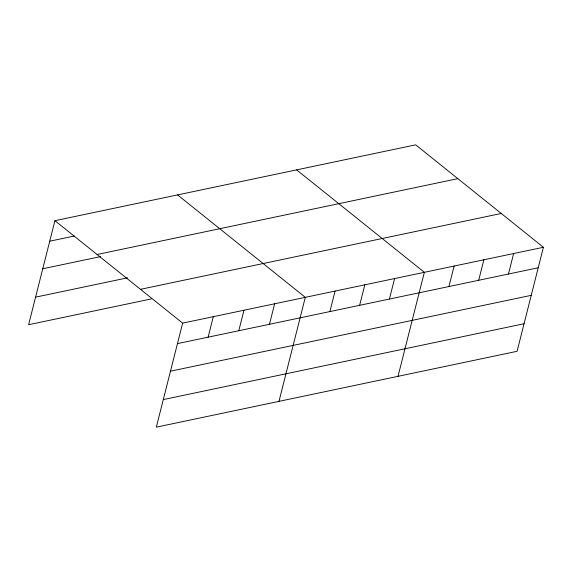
<?xml version="1.0" encoding="UTF-8"?>
<svg xmlns="http://www.w3.org/2000/svg" width="572" height="572" viewBox="0 0 572 572"><rect width="100%" height="100%" fill="white"/><g stroke="black" fill="none" stroke-linecap="round" stroke-linejoin="round"><path stroke-width="0.86" d="M543.4 247.276L182.64 323.13L156.32 427.155L517.081 351.301L543.4 247.276L415.68 144.845L54.919 220.699L28.6 324.724L151.258 298.934M208.122 337.18L213.306 316.681M238.789 330.73L243.972 310.231M269.448 324.281L274.639 303.789M278.979 401.365L305.298 297.34L177.577 194.909M329.88 311.576L335.063 291.084M359.638 305.319L364.822 284.82M389.403 299.063L394.587 278.564M398.026 376.333L424.352 272.308L296.632 169.877M448.927 286.543L454.111 266.052M478.692 280.287L483.876 259.788M508.451 274.031L513.635 253.532M49.735 241.198L74.439 236M97.068 254.504L457.829 178.65M42.764 268.761L100.686 256.578M35.578 297.161L127.57 277.82M140.498 289.325L501.251 213.47M177.456 343.622L538.216 267.767M170.485 371.192L531.238 295.338M163.299 399.592L524.052 323.738M54.919 220.699L182.64 323.13"/></g></svg>
